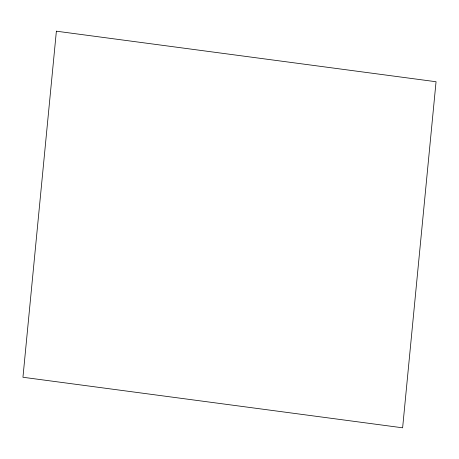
<?xml version="1.0" encoding="UTF-8"?>
<svg xmlns="http://www.w3.org/2000/svg" width="459" height="459" viewBox="0 0 459 459"><rect width="100%" height="100%" fill="white"/><g stroke="black" fill="none" stroke-linecap="round" stroke-linejoin="round"><path stroke-width="0.69" d="M56.377 31.189L22.95 377.264L402.623 427.811L436.05 81.736L56.377 31.189"/></g></svg>
